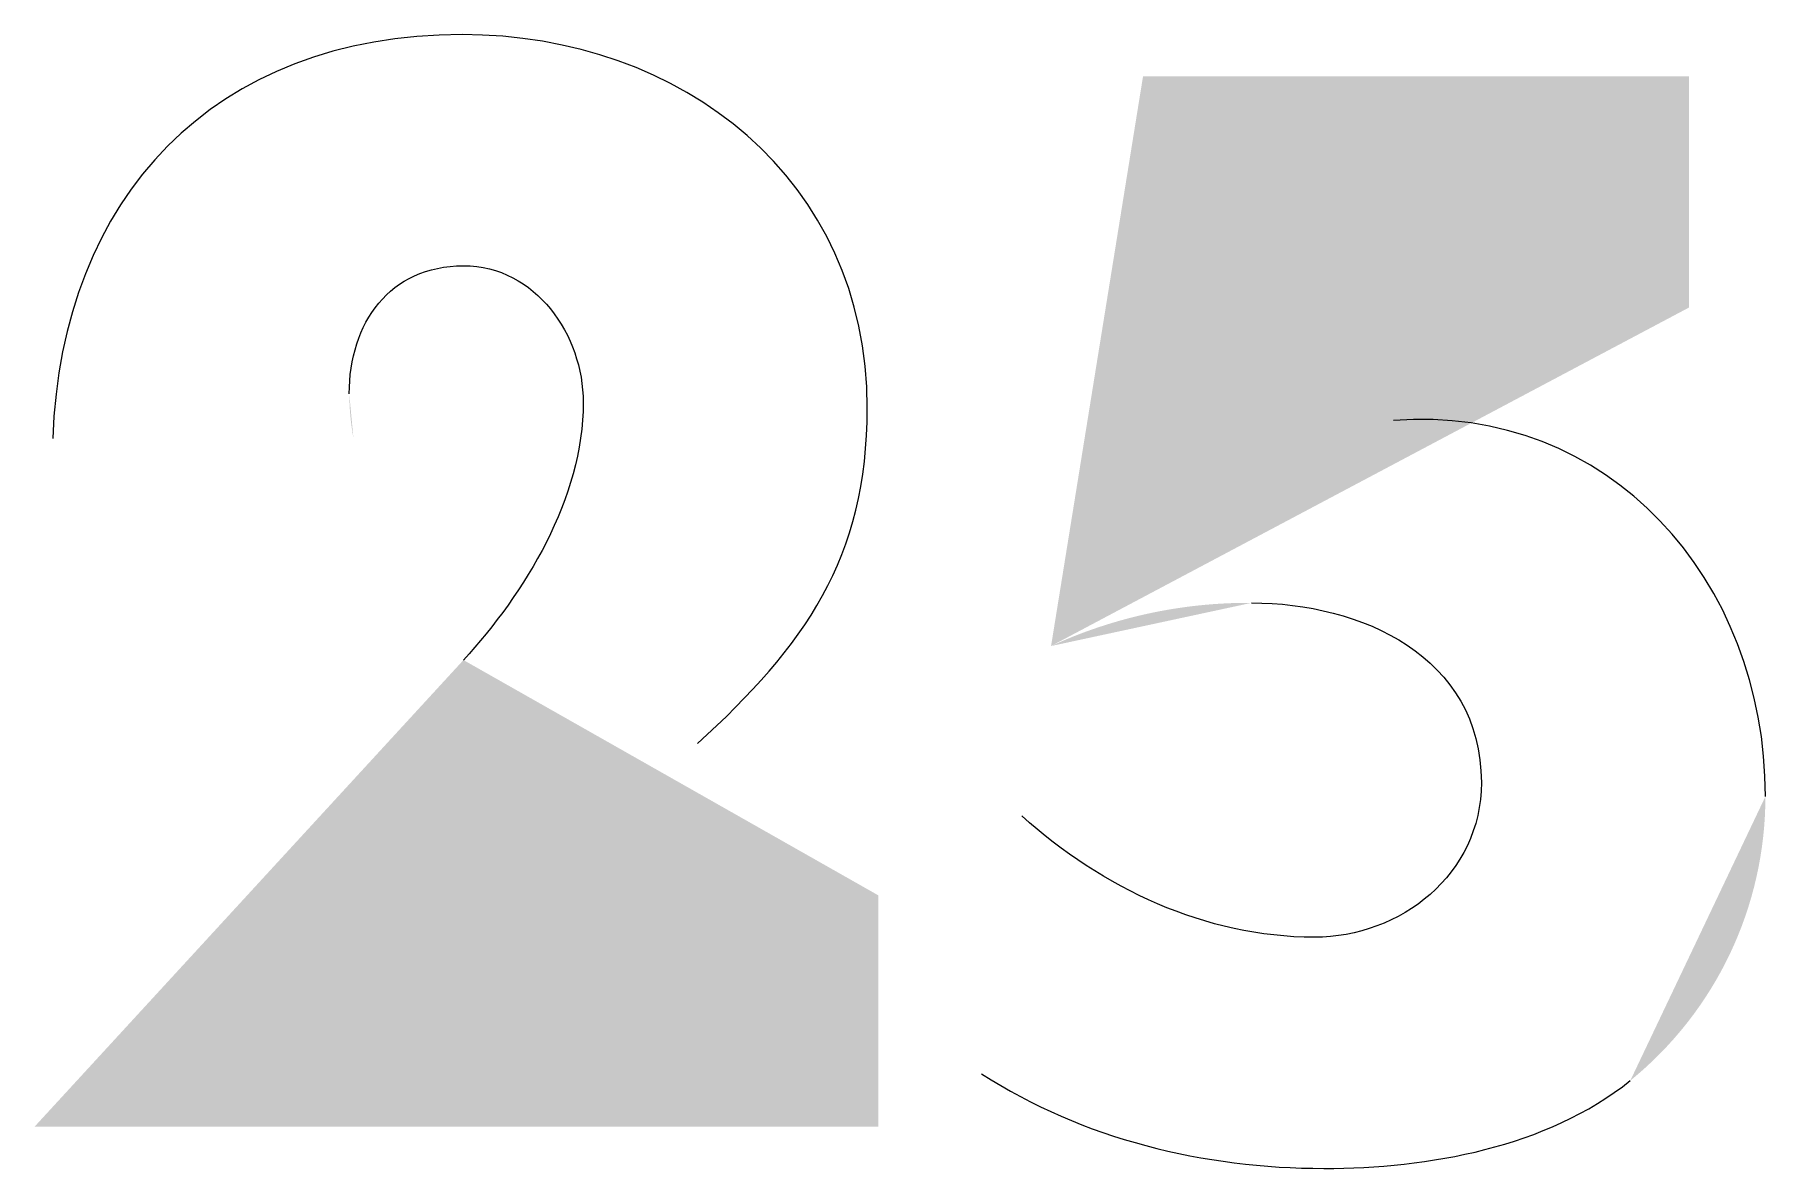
# Model space of a CAD drawing. Header units: metres. Extents: x -6.4 to 35.9, y -8.9 to 6.5.
# Drawn here: x 18.1637 to 18.3653, y -4.198 to -4.0659 of the extents above; entities that cross this region are included whole.
import ezdxf

# ---------------------------------------------------------------- set-up
doc = ezdxf.new("R2010")
doc.units = ezdxf.units.M
doc.header["$MEASUREMENT"] = 0
doc.layers.add('PDF15_Geometry_Num_Penna__7_Num_Penna__7_Num_Penna__7_Num_Penna__7', color=7, linetype='Continuous', lineweight=18)
doc.layers.add('PDF15_Solid Fills_Num_Penna__7_Num_Penna__7_Num_Penna__7_Num_Penna__7', color=7, linetype='Continuous', lineweight=18)

msp = doc.modelspace()

# ---------------------------------------------------------------- hatches: boundary and pattern name
at = {"layer": 'PDF15_Geometry_Num_Penna__7_Num_Penna__7_Num_Penna__7_Num_Penna__7', "linetype": 'Continuous', "lineweight": 18}
for points in [[(18.35643, -4.09774), (18.35643, -4.07082), (18.29285, -4.07082), (18.28214, -4.13715)], [(18.20039, -4.10779, 0.044535), (18.20088, -4.11298)], [(18.3055, -4.13212, 0.109884), (18.28214, -4.13715)], [(18.21369, -4.13878), (18.16374, -4.19311), (18.26203, -4.19311), (18.26203, -4.16619)], [(18.34961, -4.18776, 0.225835), (18.36535, -4.15467)]]:
    msp.add_hatch(color=7, dxfattribs=at).paths.add_polyline_path(points)
at = {"layer": 'PDF15_Solid Fills_Num_Penna__7_Num_Penna__7_Num_Penna__7_Num_Penna__7', "linetype": 'Continuous', "lineweight": 18}
msp.add_hatch(color=7, dxfattribs=at).paths.add_polyline_path([(18.32204, -4.11088), (18.31409, -4.09774), (18.31198, -4.1117)])

# ---------------------------------------------------------------- linework, layer by layer
at = {"layer": 'PDF15_Geometry_Num_Penna__7_Num_Penna__7_Num_Penna__7_Num_Penna__7', "color": 7, "linetype": 'Continuous', "lineweight": 18}
for points in [[(18.21353, -4.06595), (18.18466, -4.06595), (18.16682, -4.08492), (18.16585, -4.11298)], [(18.26073, -4.10942), (18.26073, -4.08282), (18.23916, -4.06595), (18.21353, -4.06595)], [(18.20039, -4.10779), (18.20039, -4.09953), (18.2051, -4.09287), (18.21369, -4.09287)], [(18.21369, -4.09287), (18.22213, -4.09287), (18.22764, -4.10098), (18.22764, -4.10877)], [(18.22764, -4.10877), (18.22764, -4.11996), (18.22084, -4.13099), (18.21369, -4.13878)], [(18.24094, -4.14851), (18.25343, -4.13715), (18.26073, -4.12694), (18.26073, -4.10942)], [(18.36535, -4.15467), (18.36535, -4.12937), (18.34702, -4.10894), (18.32204, -4.11088)], [(18.3055, -4.13212), (18.31815, -4.13212), (18.33226, -4.13829), (18.33226, -4.15305)], [(18.33226, -4.15305), (18.33226, -4.16375), (18.32285, -4.17106), (18.3128, -4.17106)], [(18.3128, -4.17106), (18.30014, -4.17106), (18.28814, -4.16538), (18.27873, -4.15694)], [(18.27403, -4.18695), (18.28587, -4.19458), (18.29998, -4.19798), (18.31393, -4.19798)], [(18.31393, -4.19798), (18.3261, -4.19798), (18.33988, -4.19555), (18.34961, -4.18776)]]:
    msp.add_open_spline(points, degree=3, dxfattribs=at)

doc.saveas('drawing.dxf')
